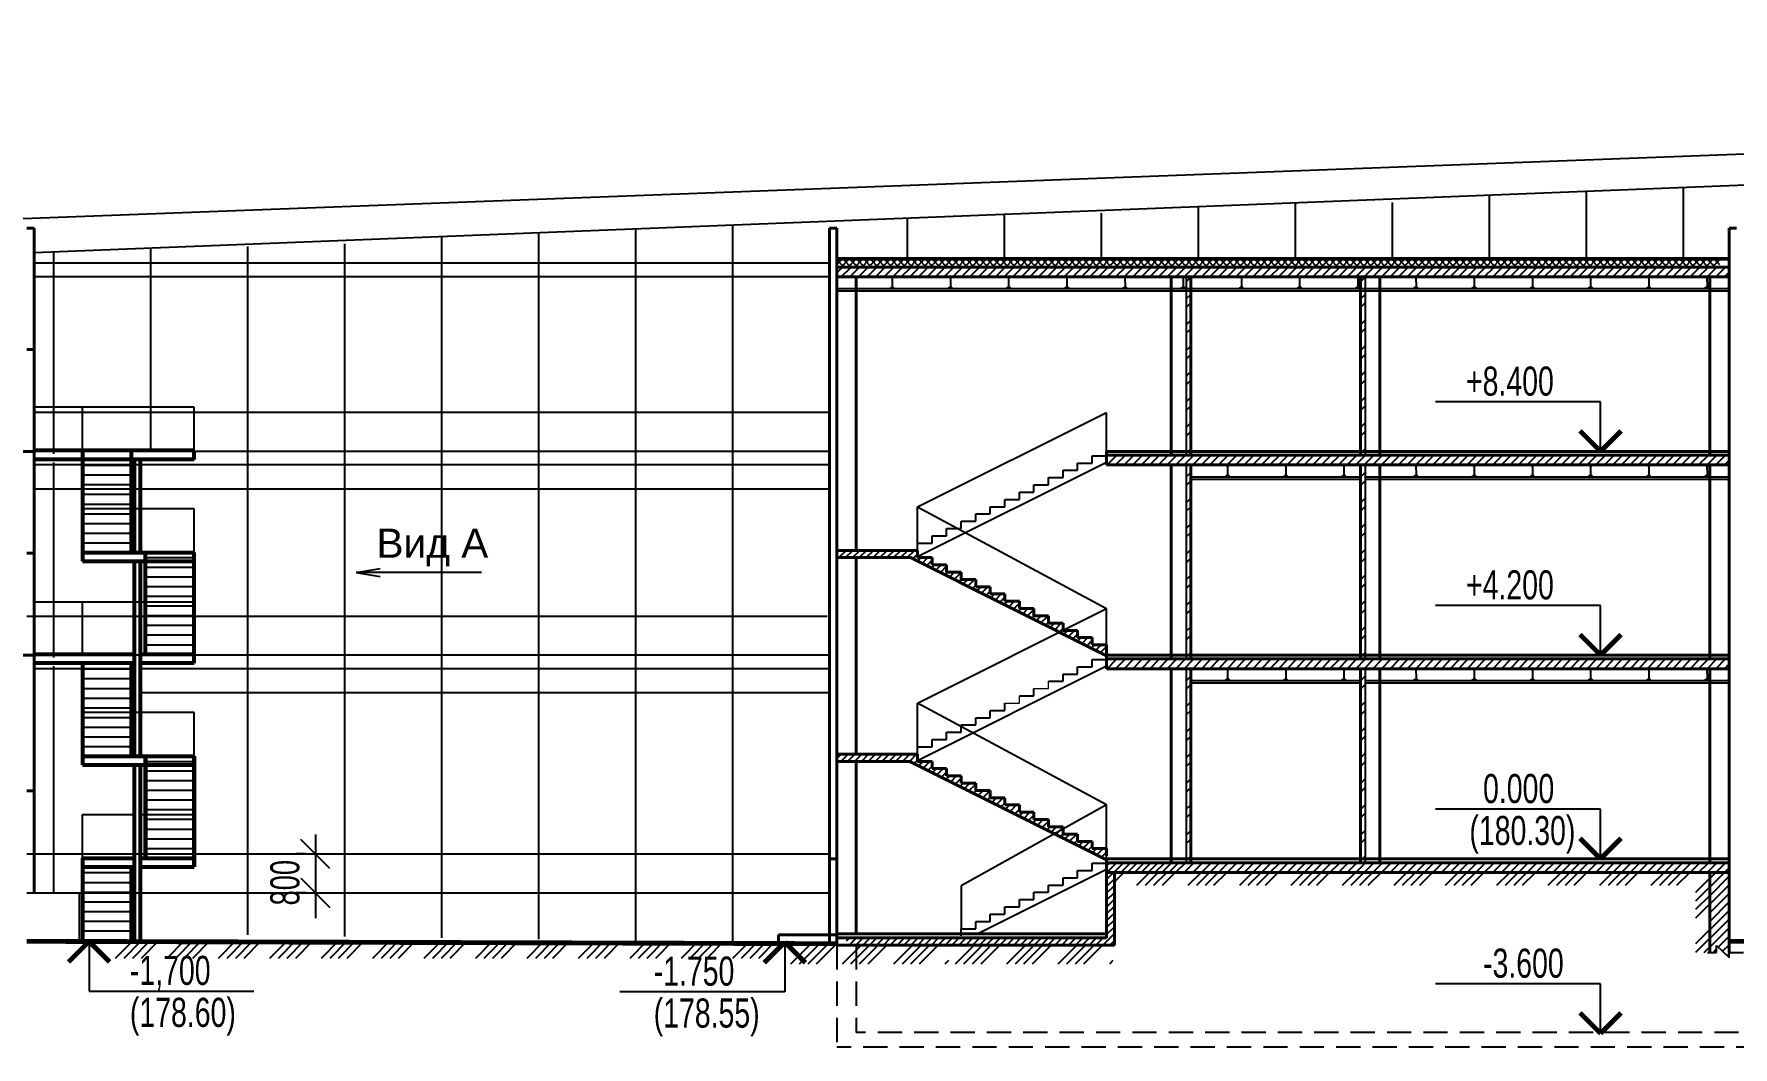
# Model space of a CAD drawing. Header units: millimetres. Extents: x 72758 to 367830, y 150032 to 293149.
# Drawn here: x 108942 to 143975, y 263995 to 284880 of the extents above; entities that cross this region are included whole.
import ezdxf

# ---------------------------------------------------------------- set-up
doc = ezdxf.new("R2010")
doc.units = ezdxf.units.MM
doc.linetypes.add('CENTER', pattern=[2, 1.25, -0.25, 0.25, -0.25])
doc.linetypes.add('HIDDEN', pattern=[0.375, 0.25, -0.125])
doc.layers.add('AX2', color=163, linetype='CENTER')
doc.styles.add('DIM1', font='russ.shx', dxfattribs={"width": 0.7})
doc.styles.get("Standard").update_dxf_attribs({"font": 'Arial.ttf'})
pattern_1 = [(45, (-53225.52, 438798.54), (-88.38835, 88.38835), [])]
pattern_2 = [(45, (-1068971.19, -42760.82), (-70.710678, 70.710678), [])]
pattern_3 = [(45, (-9399.2, 446569.4), (-530.33, 530.33), []), (45, (-9222.4, 446569.4), (-530.33, 530.33), []), (45, (-9045.6, 446569.4), (-530.33, 530.33), []), (45, (-8868.86, 446569.4), (-530.33, 530.33), [])]

# ---------------------------------------------------------------- blocks, each defined once
blk = doc.blocks.new('O1')
at = {"layer": 'AX2', "linetype": 'Continuous', "ltscale": 500}
for p, q in [((0, 5.12), (-17, 5.12)), ((0, 0), (0, 5.12))]:
    blk.add_line(p, q, dxfattribs=at)
at = {"layer": 'AX2', "linetype": 'Continuous', "ltscale": 500, "const_width": 0.5}
for points in [[(0, 0), (-2.12, 2.12)], [(0, 0), (2.12, 2.12)]]:
    blk.add_lwpolyline(points, dxfattribs=at)
blk = doc.blocks.new('Z$W@#32634')
at = {"linetype": 'Continuous', "ltscale": 2000}
for p, q in [((1269, -1010), (1320, -1010)), ((1294, -1000), (1295, -1218)), ((2469, -1009), (2520, -1009)), ((2494, -999), (2495, -1217)), ((3669, -1008), (3720, -1008)), ((3694, -998), (3695, -1216)), ((4869, -1009), (4920, -1009)), ((4894, -999), (4895, -1217)), ((6069, -1009), (6120, -1009)), ((6094, -999), (6095, -1217)), ((7269, -1009), (7320, -1009)), ((7294, -999), (7295, -1217)), ((8469, -1009), (8520, -1009)), ((8494, -999), (8495, -1217)), ((9669, -1009), (9720, -1009)), ((9694, -999), (9695, -1217)), ((10869, -1009), (10920, -1009)), ((10894, -999), (10895, -1217)), ((12069, -1009), (12120, -1009)), ((12094, -999), (12095, -1217)), ((13269, -1009), (13320, -1009)), ((13294, -999), (13295, -1217)), ((14469, -1009), (14520, -1009)), ((14494, -999), (14495, -1217)), ((15669, -1009), (15720, -1009)), ((15694, -999), (15695, -1217)), ((16869, -1009), (16920, -1009)), ((16894, -999), (16895, -1217)), ((18069, -1009), (18120, -1009)), ((18094, -999), (18095, -1217)), ((1267, -1250), (1267, -1218)), ((1267, -1218), (1326, -1218)), ((1326, -1250), (1326, -1218)), ((2467, -1249), (2467, -1217)), ((2467, -1217), (2526, -1217)), ((2526, -1249), (2526, -1217)), ((3667, -1248), (3667, -1216)), ((3667, -1216), (3726, -1216)), ((3726, -1248), (3726, -1216)), ((4867, -1249), (4867, -1217)), ((4867, -1217), (4926, -1217)), ((4926, -1249), (4926, -1217)), ((6067, -1249), (6067, -1217)), ((6067, -1217), (6126, -1217)), ((6126, -1249), (6126, -1217)), ((7267, -1249), (7267, -1217)), ((7267, -1217), (7326, -1217)), ((7326, -1249), (7326, -1217)), ((8467, -1249), (8467, -1217)), ((8467, -1217), (8526, -1217)), ((8526, -1249), (8526, -1217)), ((9667, -1249), (9667, -1217)), ((9667, -1217), (9726, -1217)), ((9726, -1249), (9726, -1217)), ((10867, -1249), (10867, -1217)), ((10867, -1217), (10926, -1217)), ((10926, -1249), (10926, -1217)), ((12067, -1249), (12067, -1217)), ((12067, -1217), (12126, -1217)), ((12126, -1249), (12126, -1217)), ((13267, -1249), (13267, -1217)), ((13267, -1217), (13326, -1217)), ((13326, -1249), (13326, -1217)), ((14467, -1249), (14467, -1217)), ((14467, -1217), (14526, -1217)), ((14526, -1249), (14526, -1217)), ((15667, -1249), (15667, -1217)), ((15667, -1217), (15726, -1217)), ((15726, -1249), (15726, -1217)), ((16867, -1249), (16867, -1217)), ((16867, -1217), (16926, -1217)), ((16926, -1249), (16926, -1217)), ((18067, -1249), (18067, -1217)), ((18067, -1217), (18126, -1217)), ((18126, -1249), (18126, -1217))]:
    blk.add_line(p, q, dxfattribs=at)
at = {"ltscale": 2000}
for p, q in [((18550, -1250), (150, -1250)), ((18550, -1300), (150, -1300))]:
    blk.add_line(p, q, dxfattribs=at)
blk = doc.blocks.new('_OBLIQUE')
at = {"color": 0, "linetype": 'ByBlock', "ltscale": 1000}
blk.add_line((-0.5, -0.5), (0.5, 0.5), dxfattribs=at)

msp = doc.modelspace()

# ---------------------------------------------------------------- hatches: boundary and pattern name
at = {"linetype": 'Continuous', "ltscale": 2000}
h = msp.add_hatch(dxfattribs=at)
h.set_pattern_fill('ANSI37', color=0, scale=800, style=0)
h.set_pattern_definition([(45, (-1068971.19, -42760.82), (-70.710678, 70.710678), []), (135, (-1068971.19, -42760.82), (-70.710678, -70.710678), [])])
h.paths.add_polyline_path([(143694, 280075), (143694, 280235), (136493, 280235), (136493, 280075)])
h.paths.add_polyline_path([(125494, 280075), (132593, 280075), (132593, 280235), (125494, 280235)])
h.paths.add_polyline_path([(132593, 280075), (136493, 280075), (136493, 280235), (132593, 280235)])
h = msp.add_hatch(dxfattribs=at)
h.set_pattern_fill('ANSI31', color=0, scale=1000, style=0)
h.set_pattern_definition([(45, (-53225.52, 451078.54), (-88.38835, 88.38835), [])])
h.paths.add_polyline_path([(136493, 279875), (136493, 280075), (136693, 280075), (143494, 280075), (143694, 280075), (143694, 279875), (143494, 279875), (136693, 279875)])
h.paths.add_polyline_path([(125694, 279875), (125894, 279875), (132393, 279875), (132593, 279875), (132593, 280075), (132393, 280075), (125894, 280075), (125694, 280075)])
h.paths.add_polyline_path([(132593, 279875), (132593, 280075), (132793, 280075), (136293, 280075), (136493, 280075), (136493, 279875), (136293, 279875), (132793, 279875)])
h.paths.add_polyline_path([(125494, 279875), (125694, 279875), (125694, 280075), (125494, 280075)])
h.paths.add_polyline_path([(143694, 279875), (143694, 280075), (143894, 280075), (143894, 279875)])
h = msp.add_hatch(dxfattribs=at)
h.set_pattern_fill('ANSI32', color=0, scale=1000, style=0)
h.set_pattern_definition([(45, (-88825.52, 451398.54), (-265.16504, 265.16504), []), (45, (-88648.74, 451398.54), (-265.16504, 265.16504), [])])
h.paths.add_polyline_path([(132793, 276275), (132698, 276275), (132698, 279875), (132793, 279875), (132793, 276275)])
h = msp.add_hatch(dxfattribs=at)
h.set_pattern_fill('ANSI32', color=0, scale=1000, style=0)
h.set_pattern_definition([(45, (-85230.14, 451398.54), (-265.16504, 265.16504), []), (45, (-85053.37, 451398.54), (-265.16504, 265.16504), [])])
h.paths.add_polyline_path([(136389, 276275), (136293, 276275), (136293, 279875), (136389, 279875), (136389, 276275)])
h = msp.add_hatch(dxfattribs=at)
h.set_pattern_fill('ANSI31', color=0, scale=1000, style=0)
h.set_pattern_definition([(45, (-53225.52, 447198.54), (-88.38835, 88.38835), [])])
h.paths.add_polyline_path([(136493, 275995), (136493, 276195), (136693, 276195), (143494, 276195), (143694, 276195), (143694, 275995), (143494, 275995), (136693, 275995)])
h.paths.add_polyline_path([(132593, 275995), (132593, 276195), (132793, 276195), (136293, 276195), (136493, 276195), (136493, 275995), (136293, 275995), (132793, 275995)])
h.paths.add_polyline_path([(132593, 275995), (132393, 275995), (131060, 275995), (131060, 276195), (132393, 276195), (132593, 276195)])
h.paths.add_polyline_path([(143694, 275995), (143694, 276195), (143894, 276195), (143894, 275995)])
h = msp.add_hatch(dxfattribs=at)
h.set_pattern_fill('ANSI32', color=0, scale=1000, style=0)
h.set_pattern_definition([(45, (-88825.52, 447198.54), (-265.16504, 265.16504), []), (45, (-88648.74, 447198.54), (-265.16504, 265.16504), [])])
h.paths.add_polyline_path([(132793, 272075), (132793, 275995), (132698, 275995), (132698, 272075), (132793, 272075)])
h = msp.add_hatch(dxfattribs=at)
h.set_pattern_fill('ANSI32', color=0, scale=1000, style=0)
h.set_pattern_definition([(45, (-85230.14, 447198.54), (-265.16504, 265.16504), []), (45, (-85053.37, 447198.54), (-265.16504, 265.16504), [])])
h.paths.add_polyline_path([(136389, 272075), (136389, 275995), (136293, 275995), (136293, 272075), (136389, 272075)])
h = msp.add_hatch(dxfattribs=at)
h.set_pattern_fill('ANSI31', color=0, scale=800, style=0)
h.set_pattern_definition(pattern_2)
h.paths.add_polyline_path([(127015, 274085), (130087, 272549), (130160, 272585), (130160, 272735), (129860, 272735), (129860, 272885), (129560, 272885), (129560, 273035), (129260, 273035), (129260, 273185), (128960, 273185), (128960, 273335), (128660, 273335), (128660, 273485), (128360, 273485), (128360, 273635), (128060, 273635), (128060, 273785), (127760, 273785), (127760, 273935), (127460, 273935), (127460, 274085), (127160, 274085), (127160, 274105), (127160, 274228), (127160, 274235), (125894, 274235), (125894, 274085)])
h.paths.add_polyline_path([(127000, 269885), (129990, 268391), (130160, 268485), (130160, 268535), (129860, 268535), (129860, 268685), (129560, 268685), (129560, 268835), (129260, 268835), (129260, 268985), (128960, 268985), (128960, 269135), (128660, 269135), (128660, 269285), (128360, 269285), (128360, 269435), (128060, 269435), (128060, 269585), (127760, 269585), (127760, 269735), (127460, 269735), (127460, 269885), (127160, 269885), (127160, 269905), (127160, 270035), (125894, 270035), (125894, 269885)])
h.paths.add_polyline_path([(129990, 268391), (130160, 268485), (130160, 268385), (130460, 268385), (130460, 268235), (130760, 268235), (130760, 268085), (131060, 268085), (131060, 267875), (131060, 267855)])
h.paths.add_polyline_path([(131060, 272063), (131060, 272075), (131060, 272135), (131060, 272285), (130760, 272285), (130760, 272435), (130460, 272435), (130460, 272585), (130160, 272585), (130087, 272549)])
h.paths.add_polyline_path([(125894, 269885), (125894, 270035), (125694, 270035), (125694, 269885)])
h.paths.add_polyline_path([(125494, 269885), (125694, 269885), (125694, 270035), (125494, 270035)])
h.paths.add_polyline_path([(125894, 274085), (125894, 274235), (125694, 274235), (125694, 274085)])
h.paths.add_polyline_path([(125494, 274085), (125694, 274085), (125694, 274235), (125494, 274235)])
h = msp.add_hatch(dxfattribs=at)
h.set_pattern_fill('ANSI31', color=0, scale=1000, style=0)
h.set_pattern_definition([(45, (-53225.52, 442998.54), (-88.38835, 88.38835), [])])
h.paths.add_polyline_path([(136493, 271795), (136493, 271995), (136693, 271995), (143494, 271995), (143694, 271995), (143694, 271795), (143494, 271795), (136693, 271795)])
h.paths.add_polyline_path([(132593, 271795), (132593, 271995), (132793, 271995), (136293, 271995), (136493, 271995), (136493, 271795), (136293, 271795), (132793, 271795)])
h.paths.add_polyline_path([(132593, 271795), (132393, 271795), (131060, 271795), (131060, 271995), (132393, 271995), (132593, 271995)])
h.paths.add_polyline_path([(143694, 271795), (143694, 271995), (143894, 271995), (143894, 271795)])
h = msp.add_hatch(dxfattribs=at)
h.set_pattern_fill('ANSI32', color=0, scale=1000, style=0)
h.set_pattern_definition([(45, (-88825.52, 442998.54), (-265.16504, 265.16504), []), (45, (-88648.74, 442998.54), (-265.16504, 265.16504), [])])
h.paths.add_polyline_path([(132793, 267875), (132793, 271795), (132698, 271795), (132698, 267875), (132793, 267875)])
h = msp.add_hatch(dxfattribs=at)
h.set_pattern_fill('ANSI32', color=0, scale=1000, style=0)
h.set_pattern_definition([(45, (-85230.14, 442998.54), (-265.16504, 265.16504), []), (45, (-85053.37, 442998.54), (-265.16504, 265.16504), [])])
h.paths.add_polyline_path([(136389, 267875), (136389, 271795), (136293, 271795), (136293, 267875), (136389, 267875)])
h = msp.add_hatch(dxfattribs=at)
h.set_pattern_fill('ANSI31', color=0, scale=800, style=0)
h.set_pattern_definition(pattern_2)
h.paths.add_polyline_path([(125694, 266096), (125694, 266246), (131060, 266246), (131060, 266326), (131060, 267135), (131060, 267595), (131220, 267595), (131220, 266096), (125893, 266096)])
h.paths.add_polyline_path([(131060, 267595), (131220, 267595), (132593, 267595), (132593, 267795), (132393, 267795), (131060, 267795), (131060, 267785), (131060, 267655)])
h = msp.add_hatch(dxfattribs=at)
h.set_pattern_fill('ANSI31', color=0, scale=1000, style=0)
h.set_pattern_definition(pattern_1)
h.paths.add_polyline_path([(136493, 267595), (136493, 267795), (136693, 267795), (143494, 267795), (143694, 267795), (143694, 267595), (143494, 267595), (136693, 267595)])
h.paths.add_polyline_path([(132593, 267595), (132593, 267795), (132793, 267795), (136293, 267795), (136493, 267795), (136493, 267595), (136293, 267595), (132793, 267595)])
h.paths.add_polyline_path([(143694, 267595), (143694, 267795), (143894, 267795), (143894, 267595)])
h = msp.add_hatch(dxfattribs=at)
h.set_pattern_fill('ANSI34', color=0, scale=1000, style=0)
h.set_pattern_definition(pattern_3)
h.paths.add_polyline_path([(136493, 267331), (143207, 267331), (143494, 267331), (143494, 267595), (136493, 267595)])
h.paths.add_polyline_path([(132593, 267331), (136493, 267331), (136493, 267595), (132593, 267595)])
h.paths.add_polyline_path([(143207, 265947), (143494, 265947), (143494, 267331), (143207, 267331)])
h.paths.add_polyline_path([(131220, 267331), (132593, 267331), (132593, 267595), (131220, 267595)])
h = msp.add_hatch(dxfattribs=at)
h.set_pattern_fill('ANSI31', color=0, scale=1000, style=0)
h.set_pattern_definition(pattern_1)
h.paths.add_polyline_path([(143694, 266033), (143893, 265844), (143893, 265947), (143894, 265947), (143894, 266175), (143894, 267595), (143694, 267595)])
h.paths.add_polyline_path([(143494, 265947), (143636, 265947), (143636, 266087), (143694, 266033), (143694, 267595), (143494, 267595)])
h = msp.add_hatch(dxfattribs=at)
h.set_pattern_fill('ANSI34', color=0, scale=1000, style=0)
h.set_pattern_definition([(45, (-110997.1, 449378.54), (-530.33, 530.33), []), (45, (-110820.3, 449378.54), (-530.33, 530.33), []), (45, (-110643.5, 449378.54), (-530.33, 530.33), []), (45, (-110466.76, 449378.54), (-530.33, 530.33), [])])
h.paths.add_polyline_path([(121522, 265830), (121522, 266175), (114322, 266175), (114322, 265830)])
h.paths.add_polyline_path([(114322, 265830), (114322, 266175), (110422, 266175), (110422, 265830)])
h.paths.add_polyline_path([(124398, 265830), (124398, 266175), (124056, 266175), (121522, 266175), (121522, 265830)])
h = msp.add_hatch(dxfattribs=at)
h.set_pattern_fill('ANSI34', color=0, scale=1000, style=0)
h.set_pattern_definition([(45, (-12789.7, 446569.4), (-530.33, 530.33), []), (45, (-12612.9, 446569.4), (-530.33, 530.33), []), (45, (-12436.1, 446569.4), (-530.33, 530.33), []), (45, (-12259.34, 446569.4), (-530.33, 530.33), [])])
h.paths.add_polyline_path([(124387, 266096), (125844, 266096), (125860, 266081), (125875, 266096), (126880, 266096), (127680, 266096), (127804, 266096), (127804, 265711), (124387, 265711)])
h = msp.add_hatch(dxfattribs=at)
h.set_pattern_fill('ANSI34', color=0, scale=1000, style=0)
h.set_pattern_definition(pattern_3)
h.paths.add_polyline_path([(127777, 266096), (129235, 266096), (129250, 266081), (129266, 266096), (130270, 266096), (131070, 266096), (131195, 266096), (131195, 265711), (127777, 265711)])

# ---------------------------------------------------------------- linework, layer by layer
at = {"color": 0, "linetype": 'Continuous', "ltscale": 2000}
for p, q in [((90944, 280414), (210310, 284880)), ((108944, 280377), (210310, 284380)), ((142944, 281720), (142944, 280255)), ((132944, 281325), (132944, 280255)), ((134944, 281404), (134944, 280255)), ((136944, 281408), (136944, 280255)), ((138944, 281562), (138944, 280255)), ((140944, 281641), (140944, 280255)), ((126944, 281088), (126944, 280255)), ((128944, 281167), (128944, 280255)), ((130944, 281187), (130944, 280255)), ((117344, 280709), (117344, 266247)), ((119344, 280788), (119344, 266217)), ((121344, 280867), (121344, 266188)), ((123344, 280946), (123344, 266158)), ((109344, 280388), (109344, 276225)), ((111344, 280443), (111344, 276275)), ((113344, 280498), (113344, 266307)), ((115344, 280554), (115344, 266277)), ((125344, 280155), (108944, 280155)), ((125344, 279875), (108944, 279875)), ((132698, 279875), (132698, 276195)), ((136389, 279875), (136389, 276195)), ((112244, 277190), (108944, 277190)), ((109944, 276290), (109944, 277190)), ((109944, 276110), (109944, 277190)), ((112244, 276290), (112244, 277190)), ((125344, 277075), (108944, 277075)), ((131060, 277071), (127160, 275128)), ((131060, 276263), (131060, 277071)), ((125344, 276275), (108944, 276275)), ((130760, 276035), (130760, 276185)), ((130760, 276185), (131060, 276185)), ((130760, 276035), (130760, 276185)), ((130760, 276185), (131060, 276185)), ((131060, 276185), (131060, 276275)), ((125344, 275995), (108944, 275995)), ((109344, 276045), (109344, 272025)), ((109944, 275990), (110944, 275990)), ((109944, 275790), (110944, 275790)), ((127160, 274105), (131060, 276055)), ((129860, 275585), (129860, 275735)), ((129860, 275735), (130160, 275735)), ((129860, 275585), (129860, 275735)), ((129860, 275735), (130160, 275735)), ((130160, 275735), (130160, 275885)), ((130160, 275885), (130460, 275885)), ((130160, 275735), (130160, 275885)), ((130160, 275885), (130460, 275885)), ((130460, 275885), (130460, 276035)), ((130460, 276035), (130760, 276035)), ((130460, 275885), (130460, 276035)), ((130460, 276035), (130760, 276035)), ((132698, 275995), (132698, 271995)), ((133524, 275746), (133524, 275779)), ((133524, 275779), (133583, 275779)), ((133527, 275986), (133577, 275986)), ((133552, 275996), (133553, 275779)), ((133583, 275746), (133583, 275779)), ((134724, 275746), (134724, 275779)), ((134724, 275779), (134783, 275779)), ((134727, 275986), (134777, 275986)), ((134752, 275996), (134753, 275779)), ((134783, 275746), (134783, 275779)), ((135924, 275746), (135924, 275779)), ((135924, 275779), (135983, 275779)), ((135927, 275986), (135977, 275986)), ((135952, 275996), (135953, 275779)), ((135983, 275746), (135983, 275779)), ((136293, 275995), (136293, 271995)), ((136389, 275995), (136389, 271995)), ((137410, 275746), (137410, 275779)), ((137410, 275779), (137470, 275779)), ((137413, 275986), (137463, 275986)), ((137438, 275996), (137439, 275779)), ((137470, 275746), (137470, 275779)), ((138610, 275746), (138610, 275779)), ((138610, 275779), (138670, 275779)), ((138613, 275986), (138663, 275986)), ((138638, 275996), (138639, 275779)), ((138670, 275746), (138670, 275779)), ((139810, 275746), (139810, 275779)), ((139810, 275779), (139870, 275779)), ((139813, 275986), (139863, 275986)), ((139838, 275996), (139839, 275779)), ((139870, 275746), (139870, 275779)), ((141010, 275746), (141010, 275779)), ((141010, 275779), (141069, 275779)), ((141013, 275986), (141063, 275986)), ((141038, 275996), (141039, 275779)), ((141069, 275746), (141069, 275779)), ((142210, 275746), (142210, 275779)), ((142210, 275779), (142269, 275779)), ((142213, 275986), (142263, 275986)), ((142238, 275996), (142239, 275779)), ((142269, 275746), (142269, 275779)), ((143410, 275746), (143410, 275779)), ((143410, 275779), (143469, 275779)), ((143413, 275986), (143463, 275986)), ((143438, 275996), (143439, 275779)), ((143469, 275746), (143469, 275779)), ((125344, 275495), (108944, 275495)), ((109944, 275590), (110944, 275590)), ((109944, 275390), (110944, 275390)), ((129260, 275285), (129260, 275435)), ((129260, 275435), (129560, 275435)), ((129260, 275285), (129260, 275435)), ((129260, 275435), (129560, 275435)), ((129560, 275435), (129560, 275585)), ((129560, 275585), (129860, 275585)), ((129560, 275435), (129560, 275585)), ((129560, 275585), (129860, 275585)), ((109944, 275190), (110944, 275190)), ((112244, 275090), (109944, 275090)), ((112244, 274190), (112244, 275090)), ((127160, 275135), (131060, 273035)), ((127160, 274378), (127160, 275135)), ((127160, 274228), (127160, 275128)), ((128660, 274985), (128660, 275135)), ((128660, 275135), (128960, 275135)), ((128660, 274985), (128660, 275135)), ((128660, 275135), (128960, 275135)), ((128960, 275135), (128960, 275285)), ((128960, 275285), (129260, 275285)), ((128960, 275135), (128960, 275285)), ((128960, 275285), (129260, 275285)), ((109944, 274990), (110944, 274990)), ((109944, 274790), (110944, 274790)), ((127760, 274535), (127760, 274685)), ((127760, 274685), (128060, 274685)), ((127760, 274535), (127760, 274685)), ((127760, 274685), (128060, 274685)), ((128060, 274685), (128060, 274835)), ((128060, 274835), (128360, 274835)), ((128060, 274685), (128060, 274835)), ((128060, 274835), (128360, 274835)), ((128360, 274835), (128360, 274985)), ((128360, 274985), (128660, 274985)), ((128360, 274835), (128360, 274985)), ((128360, 274985), (128660, 274985)), ((109944, 274590), (110944, 274590)), ((109944, 274390), (110944, 274390)), ((127160, 274235), (127160, 274385)), ((127160, 274385), (127460, 274385)), ((127160, 274235), (127160, 274385)), ((127160, 274385), (127460, 274385)), ((127460, 274385), (127460, 274535)), ((127460, 274535), (127760, 274535)), ((127460, 274385), (127460, 274535)), ((127460, 274535), (127760, 274535)), ((111244, 274090), (112244, 274090)), ((125494, 274235), (127160, 274235)), ((111244, 273890), (112244, 273890)), ((111244, 273690), (112244, 273690)), ((115588, 273778), (116081, 273860)), ((118168, 273778), (115588, 273778)), ((115588, 273778), (116081, 273695)), ((111244, 273490), (112244, 273490)), ((111244, 273290), (112244, 273290)), ((108944, 273170), (112244, 273170)), ((109944, 272090), (109944, 273170)), ((111244, 273090), (112244, 273090)), ((127160, 271085), (131060, 273035)), ((131060, 273028), (131060, 273035)), ((131060, 272063), (131060, 273028)), ((108794, 272875), (125298, 272875)), ((111244, 272890), (112244, 272890)), ((111244, 272690), (112244, 272690)), ((111244, 272490), (112244, 272490)), ((111244, 272290), (112244, 272290)), ((125344, 272075), (108944, 272075)), ((130760, 271835), (130760, 271985)), ((130760, 271985), (131060, 271985)), ((111051, 271795), (108944, 271795)), ((109344, 271845), (109344, 267175)), ((109944, 271790), (110944, 271790)), ((109944, 271590), (110944, 271590)), ((125344, 271795), (111178, 271795)), ((127160, 269905), (131060, 271855)), ((129860, 271535), (130160, 271535)), ((130160, 271535), (130160, 271685)), ((130160, 271685), (130460, 271685)), ((130460, 271685), (130460, 271835)), ((130460, 271835), (130760, 271835)), ((132698, 271795), (132698, 267795)), ((133524, 271546), (133524, 271579)), ((133524, 271579), (133583, 271579)), ((133527, 271786), (133577, 271786)), ((133552, 271796), (133553, 271579)), ((133583, 271546), (133583, 271579)), ((134724, 271546), (134724, 271579)), ((134724, 271579), (134783, 271579)), ((134727, 271786), (134777, 271786)), ((134752, 271796), (134753, 271579)), ((134783, 271546), (134783, 271579)), ((135924, 271546), (135924, 271579)), ((135924, 271579), (135983, 271579)), ((135927, 271786), (135977, 271786)), ((135952, 271796), (135953, 271579)), ((135983, 271546), (135983, 271579)), ((136293, 271795), (136293, 267795)), ((136389, 271795), (136389, 267795)), ((137410, 271546), (137410, 271579)), ((137410, 271579), (137470, 271579)), ((137413, 271786), (137463, 271786)), ((137438, 271796), (137439, 271579)), ((137470, 271546), (137470, 271579)), ((138610, 271546), (138610, 271579)), ((138610, 271579), (138670, 271579)), ((138613, 271786), (138663, 271786)), ((138638, 271796), (138639, 271579)), ((138670, 271546), (138670, 271579)), ((139810, 271546), (139810, 271579)), ((139810, 271579), (139870, 271579)), ((139813, 271786), (139863, 271786)), ((139838, 271796), (139839, 271579)), ((139870, 271546), (139870, 271579)), ((141010, 271546), (141010, 271579)), ((141010, 271579), (141069, 271579)), ((141013, 271786), (141063, 271786)), ((141038, 271796), (141039, 271579)), ((141069, 271546), (141069, 271579)), ((142210, 271546), (142210, 271579)), ((142210, 271579), (142269, 271579)), ((142213, 271786), (142263, 271786)), ((142238, 271796), (142239, 271579)), ((142269, 271546), (142269, 271579)), ((143410, 271546), (143410, 271579)), ((143410, 271579), (143469, 271579)), ((143413, 271786), (143463, 271786)), ((143438, 271796), (143439, 271579)), ((143469, 271546), (143469, 271579)), ((109944, 271390), (110944, 271390)), ((109944, 271190), (110944, 271190)), ((125344, 271295), (111178, 271295)), ((129260, 271235), (129560, 271235)), ((129560, 271235), (129560, 271385)), ((109944, 270990), (110944, 270990)), ((112244, 270890), (109944, 270890)), ((112244, 269990), (112244, 270890)), ((127160, 270185), (127160, 271085)), ((131060, 268985), (127160, 271085)), ((127160, 270035), (127160, 270935)), ((128660, 270785), (128660, 270935)), ((128660, 270935), (128960, 270935)), ((128960, 270935), (128960, 271085)), ((109944, 270790), (110944, 270790)), ((109944, 270590), (110944, 270590)), ((127760, 270335), (127760, 270485)), ((127760, 270485), (128060, 270485)), ((128060, 270485), (128060, 270635)), ((128060, 270635), (128360, 270635)), ((128360, 270635), (128360, 270785)), ((128360, 270785), (128660, 270785)), ((109944, 270390), (110944, 270390)), ((109944, 270190), (110944, 270190)), ((127160, 270035), (127160, 270185)), ((127160, 270185), (127460, 270185)), ((127460, 270185), (127460, 270335)), ((127460, 270335), (127760, 270335)), ((111244, 269885), (112244, 269885)), ((127160, 270035), (126860, 270035)), ((111244, 269690), (112244, 269690)), ((111244, 269490), (112244, 269490)), ((111244, 269290), (112244, 269290)), ((111244, 269090), (112244, 269090)), ((109944, 267890), (109944, 268790)), ((109944, 268790), (111010, 268790)), ((111136, 268790), (112244, 268790)), ((111244, 268890), (112244, 268890)), ((131060, 268985), (128060, 267319)), ((131060, 267655), (131060, 268985)), ((111244, 268690), (112244, 268690)), ((111244, 268490), (112244, 268490)), ((114745, 268375), (114745, 267175)), ((111244, 268290), (112244, 268290)), ((111244, 268090), (112244, 268090)), ((108794, 267975), (125344, 267975)), ((114545, 267975), (114345, 267975)), ((130760, 267635), (130760, 267785)), ((130760, 267785), (131060, 267785)), ((131060, 267135), (131060, 267935)), ((131060, 267855), (131060, 267785)), ((131060, 267785), (131060, 267855)), ((109943, 267590), (110943, 267590)), ((109943, 267390), (110943, 267390)), ((128060, 267319), (128060, 266435)), ((129860, 267185), (129860, 267335)), ((129860, 267335), (130160, 267335)), ((130160, 267335), (130160, 267485)), ((130160, 267485), (130460, 267485)), ((130460, 267485), (130460, 267635)), ((130460, 267635), (130760, 267635)), ((108794, 267175), (125344, 267175)), ((108794, 267175), (109882, 267175)), ((109882, 266172), (109882, 267175)), ((109943, 267190), (110943, 267190)), ((109943, 266990), (110943, 266990)), ((114545, 267175), (114345, 267175)), ((114745, 267175), (114745, 266655)), ((129260, 266885), (129260, 267035)), ((129260, 267035), (129560, 267035)), ((129560, 267185), (129860, 267185)), ((129560, 267035), (129560, 267185)), ((109943, 266790), (110943, 266790)), ((128660, 266735), (128960, 266735)), ((128660, 266585), (128660, 266735)), ((128960, 266735), (128960, 266885)), ((128960, 266885), (129260, 266885)), ((109943, 266590), (110943, 266590)), ((109943, 266390), (110943, 266390)), ((128060, 266285), (128060, 266435)), ((128060, 266435), (128360, 266435)), ((128360, 266435), (128360, 266585)), ((128360, 266585), (128660, 266585)), ((143452, 265947), (143636, 265947)), ((143636, 265947), (143636, 266087)), ((143636, 266087), (143893, 265844)), ((143893, 265844), (143893, 265947)), ((143893, 265947), (144188, 265947))]:
    msp.add_line(p, q, dxfattribs=at)
at = {"color": 0, "linetype": 'Continuous', "lineweight": 40, "ltscale": 2000}
for p, q in [((108944, 280875), (108794, 280875)), ((125494, 280875), (125344, 280875)), ((144044, 280875), (143894, 280875)), ((143894, 280255), (125494, 280255)), ((143894, 280235), (125494, 280235)), ((143894, 280075), (125494, 280075)), ((143894, 279875), (125494, 279875)), ((108944, 276275), (90394, 276275)), ((143894, 276275), (131060, 276275)), ((131060, 276185), (131060, 276275)), ((131060, 276185), (131060, 276275)), ((131060, 275995), (131060, 276275)), ((143894, 276195), (131060, 276195)), ((131060, 276185), (131060, 275995)), ((143894, 275995), (131060, 275995)), ((127160, 274235), (125494, 274235)), ((127015, 274085), (125494, 274085)), ((131060, 272063), (127015, 274085)), ((127160, 274228), (127160, 274085)), ((127460, 274085), (127160, 274085)), ((127460, 273935), (127460, 274085)), ((127760, 273935), (127460, 273935)), ((127760, 273785), (127760, 273935)), ((128060, 273785), (127760, 273785)), ((128060, 273635), (128060, 273785)), ((128360, 273635), (128060, 273635)), ((128360, 273485), (128360, 273635)), ((128660, 273485), (128360, 273485)), ((128660, 273335), (128660, 273485)), ((128960, 273335), (128660, 273335)), ((128960, 273185), (128960, 273335)), ((129260, 273185), (128960, 273185)), ((129260, 273035), (129260, 273185)), ((129560, 273035), (129260, 273035)), ((129560, 272885), (129560, 273035)), ((129860, 272885), (129560, 272885)), ((129860, 272735), (129860, 272885)), ((130160, 272735), (129860, 272735)), ((130160, 272585), (130160, 272735)), ((130460, 272585), (130160, 272585)), ((130460, 272435), (130460, 272585)), ((130760, 272435), (130460, 272435)), ((130760, 272285), (130760, 272435)), ((131060, 272285), (130760, 272285)), ((131060, 272075), (131060, 272285)), ((108944, 272075), (90394, 272075)), ((131060, 271985), (131060, 272135)), ((131060, 271985), (131060, 272135)), ((143894, 272075), (131060, 272075)), ((131060, 272075), (131060, 271795)), ((143894, 271995), (131060, 271995)), ((143894, 271795), (131060, 271795)), ((126860, 270035), (125494, 270035)), ((125494, 270035), (127160, 270035)), ((127000, 269885), (125494, 269885)), ((131060, 267855), (127000, 269885)), ((127160, 270035), (127160, 269885)), ((127460, 269885), (127160, 269885)), ((127460, 269735), (127460, 269885)), ((127760, 269735), (127460, 269735)), ((127760, 269585), (127760, 269735)), ((128060, 269585), (127760, 269585)), ((128060, 269435), (128060, 269585)), ((128360, 269435), (128060, 269435)), ((128360, 269285), (128360, 269435)), ((128660, 269285), (128360, 269285)), ((128660, 269135), (128660, 269285)), ((128960, 269135), (128660, 269135)), ((128960, 268985), (128960, 269135)), ((129260, 268985), (128960, 268985)), ((129260, 268835), (129260, 268985)), ((129560, 268835), (129260, 268835)), ((129560, 268685), (129560, 268835)), ((129860, 268685), (129560, 268685)), ((129860, 268535), (129860, 268685)), ((130160, 268535), (129860, 268535)), ((130160, 268385), (130160, 268535)), ((130460, 268385), (130160, 268385)), ((130460, 268235), (130460, 268385)), ((130760, 268235), (130460, 268235)), ((130760, 268085), (130760, 268235)), ((131060, 268085), (130760, 268085)), ((131060, 267935), (131060, 268085)), ((125494, 267875), (125344, 267875)), ((143894, 267875), (131060, 267875)), ((131060, 266246), (131060, 267875)), ((131060, 267855), (131060, 267055)), ((143894, 267795), (131060, 267795)), ((143894, 267595), (131060, 267595)), ((131220, 266096), (131220, 267595)), ((125494, 266306), (124294, 266306)), ((124294, 266306), (124294, 266126)), ((125494, 266326), (131060, 266326)), ((125494, 266326), (125494, 266306)), ((125494, 266246), (131060, 266246)), ((125494, 266096), (131220, 266096))]:
    msp.add_line(p, q, dxfattribs=at)
at = {"color": 0, "lineweight": 40, "ltscale": 2000}
for p, q in [((108944, 280875), (108944, 267175)), ((125344, 280875), (125344, 266128)), ((125494, 280875), (125494, 275995)), ((143894, 280875), (143894, 275995)), ((125894, 279875), (125894, 274235)), ((132393, 279875), (132393, 276195)), ((132793, 279875), (132793, 276195)), ((136293, 279875), (136293, 276195)), ((136693, 279875), (136693, 276195)), ((143494, 279875), (143494, 276195)), ((108944, 278375), (108794, 278375)), ((125494, 275995), (125494, 266096)), ((132393, 275995), (132393, 271995)), ((132793, 275995), (132793, 271995)), ((136293, 275995), (136293, 271995)), ((136693, 275995), (136693, 271995)), ((143494, 275995), (143494, 271995)), ((143894, 275995), (143894, 265947)), ((108944, 274175), (108794, 274175)), ((125894, 270035), (125894, 274085)), ((125494, 271795), (125494, 267795)), ((132393, 271795), (132393, 267795)), ((132793, 271795), (132793, 267795)), ((136293, 271795), (136293, 267795)), ((136693, 271795), (136693, 267795)), ((143494, 271795), (143494, 267795)), ((143894, 271795), (143894, 267795)), ((125894, 269885), (125894, 266326)), ((108944, 269275), (108794, 269275)), ((125494, 267595), (125494, 266096)), ((143494, 267595), (143494, 265947))]:
    msp.add_line(p, q, dxfattribs=at)
at = {"color": 0, "linetype": 'Continuous', "lineweight": 53, "ltscale": 2000}
for p, q in [((112244, 276290), (108944, 276290)), ((112244, 276110), (108944, 276110)), ((109944, 276290), (109944, 274010)), ((110944, 276290), (110944, 274190)), ((112244, 276110), (112244, 276290)), ((109944, 274190), (112244, 274190)), ((109944, 274010), (112244, 274010)), ((111244, 272090), (111244, 274190)), ((112244, 271910), (112244, 274190)), ((111010, 272090), (108944, 272090)), ((111010, 271910), (108944, 271910)), ((109944, 271910), (109944, 269810)), ((109944, 271910), (109944, 269810)), ((110944, 271910), (110944, 269990)), ((110944, 271910), (110944, 269990)), ((112244, 272090), (111136, 272090)), ((112244, 271910), (111136, 271910)), ((109944, 269990), (112244, 269990)), ((109944, 269810), (112244, 269810)), ((111244, 267890), (111244, 269990)), ((111244, 269990), (111244, 267890)), ((112244, 267710), (112244, 269990)), ((112244, 269990), (112244, 267710)), ((109944, 267890), (111010, 267890)), ((109944, 267890), (109944, 266172)), ((109944, 267890), (109944, 266172)), ((109944, 267710), (111010, 267710)), ((110944, 267710), (110944, 266169)), ((110944, 267710), (110944, 266169)), ((111136, 267890), (112244, 267890)), ((111136, 267710), (112244, 267710))]:
    msp.add_line(p, q, dxfattribs=at)
at = {"color": 0, "linetype": 'Continuous', "lineweight": 0, "ltscale": 2000}
for p, q in [((131060, 276185), (131060, 276275)), ((130760, 271835), (130760, 271985)), ((130760, 271985), (131060, 271985)), ((129860, 271385), (129860, 271535)), ((129860, 271385), (129860, 271535)), ((129860, 271535), (130160, 271535)), ((130160, 271535), (130160, 271685)), ((130160, 271685), (130460, 271685)), ((130460, 271685), (130460, 271835)), ((130460, 271835), (130760, 271835)), ((129260, 271085), (129260, 271235)), ((129260, 271085), (129260, 271235)), ((129260, 271235), (129560, 271235)), ((129560, 271385), (129860, 271385)), ((129560, 271235), (129560, 271385)), ((129560, 271385), (129860, 271385)), ((128660, 270785), (128660, 270935)), ((128660, 270935), (128960, 270935)), ((128960, 271085), (129260, 271085)), ((128960, 270935), (128960, 271085)), ((128960, 271085), (129260, 271085)), ((127760, 270335), (127760, 270485)), ((127760, 270485), (128060, 270485)), ((128060, 270485), (128060, 270635)), ((128060, 270635), (128360, 270635)), ((128360, 270635), (128360, 270785)), ((128360, 270785), (128660, 270785)), ((127160, 270035), (127160, 270185)), ((127160, 270185), (127460, 270185)), ((127460, 270185), (127460, 270335)), ((127460, 270335), (127760, 270335))]:
    msp.add_line(p, q, dxfattribs=at)
at = {"color": 0, "ltscale": 2000}
for p, q in [((136293, 275745), (132793, 275745)), ((143894, 275745), (136389, 275745)), ((136293, 275695), (132793, 275695)), ((143894, 275695), (136389, 275695)), ((136293, 271545), (132793, 271545)), ((143894, 271545), (136389, 271545)), ((136293, 271495), (132793, 271495)), ((143894, 271495), (136389, 271495))]:
    msp.add_line(p, q, dxfattribs=at)
at = {"color": 0, "linetype": 'Continuous', "lineweight": -3, "ltscale": 2000}
msp.add_line((131060, 267655), (128402, 266326), dxfattribs=at)
at = {"color": 0, "linetype": 'HIDDEN', "ltscale": 2000}
for p, q in [((125494, 266096), (125494, 263995)), ((125893, 266096), (125893, 264295)), ((156091, 264295), (125893, 264295)), ((158791, 263995), (125494, 263995))]:
    msp.add_line(p, q, dxfattribs=at)
at = {"color": 0, "linetype": 'Continuous', "lineweight": 53, "ltscale": 2000}
for points in [[(111136, 274190), (111136, 276110), (111010, 276110), (111010, 274190)], [(111010, 274010), (111010, 269990)], [(111136, 269990), (111136, 274010)], [(111010, 269810), (111010, 266169)], [(111136, 266168), (111136, 269810)]]:
    msp.add_lwpolyline(points, dxfattribs=at)
at = {"color": 0, "linetype": 'Continuous', "ltscale": 2000, "const_width": 100}
for points in [[(108794, 266175), (125494, 266125)], [(143894, 266175), (156091, 266175)]]:
    msp.add_lwpolyline(points, dxfattribs=at)

# ---------------------------------------------------------------- block references
at = {"color": 0, "linetype": 'Continuous', "ltscale": 2000}
msp.add_blockref('Z$W@#32634', (125344, 280875), dxfattribs=at)
at = {"color": 0, "linetype": 'Continuous', "ltscale": 500, "xscale": 200, "yscale": 200, "zscale": 200}
for p in [(141244, 276275), (141244, 272075), (141244, 267875), (141244, 264275)]:
    msp.add_blockref('O1', p, dxfattribs=at)
at = {"color": 0, "linetype": 'Continuous', "ltscale": 2000, "xscale": 600, "yscale": 600, "zscale": 600}
for p, rotation in [((114745, 267975), 90), ((114745, 267175), 270)]:
    msp.add_blockref('_OBLIQUE', p, dxfattribs=dict(at, rotation=rotation))
at = {"color": 0, "linetype": 'Continuous', "ltscale": 500, "yscale": 200, "zscale": 200, "rotation": 180}
for p, xscale in [((110077, 266172), 200), ((124423, 266157), -200)]:
    msp.add_blockref('O1', p, dxfattribs=dict(at, xscale=xscale))

# ---------------------------------------------------------------- texts
at = {"color": 0, "linetype": 'Continuous', "ltscale": 500, "width": 0.7}
for s, p in [('+8.400', (138470, 277424)), ('+4.200', (138470, 273224)), ('0.000', (138821, 269024)), ('(180.30)', (138540, 268159)), ('-3.600', (138821, 265424)), ('-1,700', (110920, 265275)), ('-1.750', (121720, 265260)), ('(178.60)', (110920, 264410)), ('(178.55)', (121720, 264396))]:
    msp.add_text(s, height=600, dxfattribs=at).set_placement(p)
at = {"color": 0, "linetype": 'Continuous', "ltscale": 500, "insert": (116003, 274682), "char_height": 600, "attachment_point": 1}
msp.add_mtext('Вид А', dxfattribs=at)
at = {"color": 0, "linetype": 'Continuous', "ltscale": 2000, "insert": (114119, 267383), "char_height": 600, "attachment_point": 5, "rotation": 90, "style": 'DIM1'}
msp.add_mtext('\\A1;800', dxfattribs=at)

doc.saveas('drawing.dxf')
